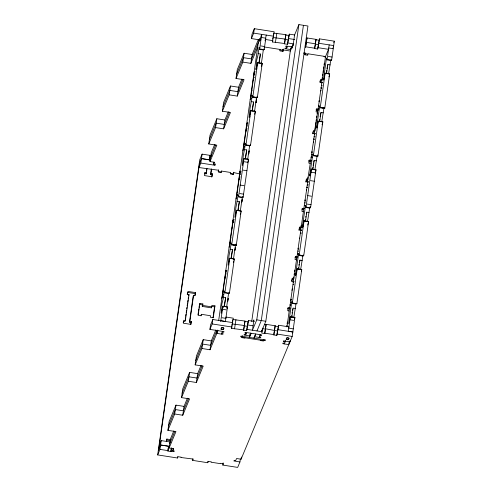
<?xml version="1.0" encoding="UTF-8"?>
<svg xmlns="http://www.w3.org/2000/svg" width="492" height="492" viewBox="0 0 492 492"><rect width="100%" height="100%" fill="white"/><g stroke="black" fill="none" stroke-linecap="round" stroke-linejoin="round"><path stroke-width="0.74" d="M224.124 306.516L225.668 297.562L223.399 297.211C223.602 299.819 219.34 307.894 223.436 307.777M230.969 258.558L232.507 249.604L230.244 249.253L229.032 255.569L228.042 265.2L229.801 258.214L234.333 258.921L229.426 293.207L229.161 292.445M237.814 210.607L239.352 201.652L237.089 201.302L235.877 207.612L234.887 217.249L236.646 210.262L241.172 210.97L236.289 245.219L232.482 244.659M245.194 158.885L246.732 149.931L244.469 149.58L243.257 155.89L242.267 165.527L244.026 158.541L248.552 159.248L243.116 197.298L242.851 196.536M252.039 110.934L253.577 101.979L251.314 101.629L250.096 107.939L249.112 117.57L250.871 110.589L255.397 111.297L250.496 145.577L250.231 144.814M258.878 62.976L260.422 54.022L258.159 53.671C258.251 55.953 254.524 64.267 257.814 64.181M291.559 317.039L291.719 315.63M298.404 269.081L298.564 267.679M293.822 317.426L296.079 303.441M300.661 269.475L302.924 255.489M307.506 221.517L309.819 207.237M314.886 169.802L317.149 155.816M321.731 121.844L323.994 107.859M328.576 73.892L330.839 59.907M305.317 220.465L305.403 219.721M312.697 168.75L312.894 167.194M319.542 120.792L319.738 119.236M263.915 48.905L264.167 49.667L265.834 38.173M288.755 328.158L290.391 316.694L294.917 317.401L292.199 336.43L241.086 459.214L236.56 458.507L235.693 460.58L234.186 460.346L233.915 460.998L239.948 461.945L240.373 458.993M326.473 72.096L326.7 70.43M292.34 303.01L296.873 303.693L301.762 269.444L297.236 268.737L295.477 275.723L295.501 275.059L298.656 253.546L299.161 255.065L303.718 255.742L308.607 221.492L304.081 220.785L302.322 227.765L302.346 227.107L305.501 205.588L306.006 207.114L310.563 207.784L315.987 169.771L311.461 169.063L309.683 176.031L309.726 175.386L312.881 153.873L313.386 155.392L317.943 156.069L322.832 121.819L318.299 121.112L316.528 128.074L316.547 127.668L319.726 105.915L320.255 107.41L325.144 73.154L329.677 73.861L324.775 108.135M331.35 59.427L331.614 60.19L334.332 41.174L319.486 38.856L317.678 49.022L314.659 48.554L316.061 39.366L307.002 37.952L305.6 47.14L307.002 37.952M256.683 64.003L255.957 69.618L257.716 62.638L262.242 63.339L257.353 97.588L253.552 97.035M332.512 48.579L328.736 47.988L327.1 59.452L326.565 57.964L326.307 59.2L323.385 80.141L325.144 73.154M306.135 179.801L307.648 180.041L308.072 177.04M307.648 180.041L310.292 163.307L308.779 163.073L309.204 160.121L311.467 160.472M239.948 461.945L237.679 467.4L222.833 465.081L223.38 463.772L220.361 463.304L220.225 463.63L211.166 462.216L211.302 461.89L208.282 461.416L207.735 462.726L192.643 460.371L193.184 459.061L180.97 457.505L181.111 457.179L178.092 456.705L177.544 458.015L157.668 454.916L199.801 159.66L202.107 154.125L210.158 155.38L209.358 160.214L210.158 155.38M158.707 449.503L199.58 163.104M170.841 442.105L161.204 440.598L160.57 445.026L169.469 446.416M221.185 172.052L218.165 171.579L218.706 170.269L198.946 167.532L200.81 163.061L201.443 158.633L210.342 160.017M157.668 454.916L159.968 449.381L160.601 444.952L168.651 446.207L167.852 451.041L170.872 451.515L171.431 448.23M199.168 164.088L201.474 158.553L202.107 154.125M171.007 451.182L174.027 451.656L174.303 451.004L172.79 450.764L173.651 448.692L169.125 447.984L175.939 431.613L167.889 430.359L169.156 421.496L175.97 405.125L184.02 406.386L187.427 398.2M183.221 322.727L183.43 321.251L184.937 321.485L185.349 320.501L189.039 294.622L187.532 294.382L187.95 291.43L195.502 292.611L195.078 295.563L193.571 295.329L193.159 296.307L189.469 322.192L190.976 322.426L191.388 321.442L189.875 321.208L189.469 322.192M187.231 294.628L187.44 293.152M200.81 163.061L214.899 165.257L215.17 164.605L213.663 164.365L214.524 162.292L209.998 161.585L216.812 145.214L208.762 143.959L210.023 135.103L216.837 118.732L224.893 119.986L228.3 111.801M166.567 441.275L166.886 439.061L170.662 439.651M207.021 168.621L206.419 172.877L204.906 172.637L204.487 175.589L212.034 176.769L212.452 173.817L210.945 173.578L210.533 174.562L212.046 174.801L212.452 173.817M185.256 319.265L185.466 317.789M185.675 316.307L185.994 314.087M186.204 312.611L186.523 310.39M186.732 308.914L186.942 307.432M187.157 305.956L187.47 303.736M187.686 302.26L187.999 300.04M188.208 298.558L188.424 297.082M204.906 172.637L204.5 173.621L206.007 173.854L206.209 172.44M206.412 171.019L206.615 169.599M167.852 451.041L168.381 447.351M169.125 447.984L170.392 439.128L173.799 430.943M209.998 161.585L211.259 152.729L214.666 144.543M167.889 430.359L174.703 413.987L175.97 405.125M208.762 143.959L215.576 127.588L216.837 118.732M170.872 451.515L171.4 447.825M210.533 174.562L211.345 168.885M189.875 321.208L193.571 295.329M210.945 173.578L211.554 169.322M190.662 324.64L190.976 322.426M194.777 295.809L195.502 292.611M211.732 177.015L212.046 174.801M172.79 450.764L173.11 448.55M213.663 164.365L213.977 162.151M191.388 321.442L190.964 324.394L183.418 323.219L183.836 320.267L185.349 320.501M174.703 413.987L182.753 415.242L189.568 398.871L181.517 397.616L182.784 388.754L189.598 372.382L197.649 373.643L201.056 365.458M215.576 127.588L223.626 128.843L230.44 112.471L222.39 111.217L223.651 102.361L230.471 85.989L238.522 87.244L241.929 79.058M214.899 165.257L215.109 163.781M182.753 415.242L184.02 406.386M223.626 128.843L224.893 119.986M181.517 397.616L188.331 381.245L189.598 372.382M222.39 111.217L229.204 94.845L230.471 85.989M177.544 458.015L177.753 456.539M197.981 314.818L198.294 312.605M198.504 311.128L198.823 308.914M199.032 307.438L199.242 305.962M218.676 169.857L218.362 172.071L221.246 172.526L221.462 171.05L230.65 172.483L230.44 173.959L233.46 174.426L233.774 172.212M199.863 303.502L198.178 315.311L201.197 315.784L201.406 314.308L210.465 315.723L210.256 317.199L213.276 317.666L214.961 305.858L211.941 305.384L211.32 307.844L202.261 306.43L202.882 303.97L199.863 303.502L199.457 304.48L202.476 304.954M202.261 306.43L202.882 303.97M188.331 381.245L196.382 382.499L203.202 366.128L195.146 364.873L196.413 356.011L203.227 339.64L211.277 340.901L215.822 329.984M229.204 94.845L237.255 96.1L244.069 79.729L236.019 78.474L237.285 69.618L244.1 53.247L252.15 54.501L258.398 39.495M196.382 382.499L197.649 373.643M237.255 96.1L238.522 87.244M195.146 364.873L201.96 348.502L203.227 339.64M236.019 78.474L242.833 62.103L244.1 53.247M211.32 307.844L211.529 306.368L214.549 306.842L214.961 305.858M222.224 332.02L223.731 332.254L224.001 331.596L209.912 329.4L210.545 324.972L212.815 319.511L232.691 322.617M260.317 39.963L251.418 38.573L252.052 34.145L254.321 28.684L274.198 31.789L272.39 41.955L284.604 43.511L285.864 34.655L273.65 33.099M233.153 174.672L233.368 173.196M192.643 460.371L192.852 458.895M212.968 317.912L214.549 306.842M209.912 329.4L212.187 323.945L212.815 319.511M251.418 38.573L253.688 33.118L254.321 28.684M201.96 348.502L210.016 349.757L211.277 340.901M242.833 62.103L250.883 63.357L252.15 54.501M217.304 330.064L216.831 333.385L222.87 334.326L223.14 333.674L221.634 333.435M218.706 320.261L258.774 39.458M222.212 297.463L226.006 270.889M229.518 246.283L233.306 219.709M236.388 198.055L240.182 171.487L239.77 172.464L240.348 171.142L241.105 171.259M243.282 149.832L247.07 123.258M250.582 98.658L254.376 72.084M223.005 292.033L223.565 288.749L223.429 289.081M226.917 270.661L226.16 270.545L225.607 273.823L226.357 273.939M230.846 243.103L230.096 242.987L229.106 247.267M232.907 222.642L233.466 219.364L234.223 219.481M237.734 194.881L236.978 194.758L235.975 199.039M239.788 174.42L240.348 171.142M244.616 146.653L243.86 146.536L242.87 150.816M246.67 126.198L247.23 122.914L247.986 123.031M250.176 99.636L251.16 95.356L251.916 95.473M253.977 75.018L254.536 71.74L255.287 71.857M259.481 39.809L259.266 41.285L259.997 38.554L260.754 38.671M259.997 38.554L259.788 40.03L261.75 34.354L259.659 48.948M221.929 307.543L221.197 313.152L222.956 306.172L227.488 306.879L225.853 318.342L222.077 317.752M223.399 297.211L224.383 290.975L224.912 292.469L229.801 258.214M230.244 249.253L231.222 243.023L231.726 244.542M237.089 201.302L238.067 195.066L238.571 196.591M244.469 149.58L245.447 143.35L245.951 144.869M251.314 101.629L252.291 95.393L252.796 96.918M258.159 53.671L259.106 47.521L259.893 47.558M220.398 321.171L220.385 320.962M220.717 321.135L222.956 306.172M236.646 210.262L231.75 244.53L236.289 245.219M243.128 197.267L238.583 196.591L244.026 158.541M250.871 110.589L245.975 144.857L250.508 145.546M252.814 96.906L257.716 62.638M224.389 306.516L225.668 297.562M231.234 258.564L232.507 249.604M238.073 210.607L239.352 201.652M245.453 158.891L246.732 149.931M252.298 110.934L253.577 101.979M259.143 62.982L260.422 54.022M226.56 307.512L228.651 292.918M233.448 259.241L235.545 244.672M240.25 211.603L242.335 197.009M247.673 159.568L249.715 145.294M254.518 111.61L256.609 97.041M261.313 63.972L263.404 49.384M227.525 301.602L228.251 298.404L227.833 301.356M234.832 250.422L235.041 248.946M241.701 202.194L241.91 200.718M248.595 153.971L248.804 152.495M255.895 102.797L256.215 100.583M235.133 250.176L235.557 247.224L235.145 248.208M242.002 201.954L242.427 199.002L242.015 199.98M248.897 153.732L249.321 150.773L248.909 151.757M256.203 102.551L256.621 99.599M265.065 40.879L266.277 35.061M207.735 462.726L207.95 461.25M232.784 319.499L244.998 321.055L243.731 329.911L231.517 328.355L231.726 326.879M231.941 325.403L232.15 323.927L244.364 325.483L244.229 325.809L247.248 326.282L247.79 324.972L253.072 325.796M232.464 321.713L232.673 320.237M272.39 41.955L272.599 40.479M272.808 39.003L273.023 37.527L285.237 39.083L285.096 39.409L288.115 39.883L288.663 38.573L294.702 39.514M273.337 35.313L273.546 33.837M231.517 328.355L233.325 318.189L226.031 317.045L225.398 321.479L220.877 320.747M234.536 328.822L235.939 319.64M275.409 42.429L276.805 33.241M264.093 46.937L280.243 49.458L280.028 50.934L283.048 51.408L283.367 49.188M222.833 465.081L223.153 462.867M282.746 51.648L283.06 49.434M242.328 335.507L242.113 336.983L240.606 336.743L240.877 336.091L265.539 339.941L265.262 340.593L263.755 340.359M282.734 51.242L283.195 49.108M254.462 321.485L248.423 320.544L246.615 330.71L243.595 330.237L244.998 321.055M261.713 330.163L261.504 331.639L265.815 321.27L307.955 26.014L298.896 24.6L294.579 34.969L289.296 34.145L287.488 44.311L284.468 43.837L285.864 34.655M250.459 333.053L250.034 336.011L243.995 335.064L244.272 334.412L245.779 334.646L245.988 333.17M291.325 46.66L290.907 49.612L284.868 48.671L285.139 48.013L286.651 48.247L286.861 46.771M246.615 330.71L248.423 320.544M287.488 44.311L289.296 34.145M249.653 335.95L249.868 334.474M251.726 321.448L290.71 48.259M292.15 46.143L291.83 48.357L293.041 44.483L292.832 45.959L293.103 45.301L294.579 34.969M253.644 320.544L253.921 319.892L252.445 330.224L256.762 319.855L298.896 24.6M241.086 459.214L241.406 457M303.423 25.307L261.289 320.563L256.972 330.932M292.414 332.998L292.838 331.977L288.312 331.27L288.933 326.86L278.62 325.255L276.805 335.421L273.786 334.947L275.188 325.766L266.129 324.351L264.733 333.539L261.713 333.066L262.783 328.066M264.733 333.539L266.129 324.351M305.003 52.564L304.689 54.784L307.709 55.252L307.918 53.776L325.532 56.525L322.229 79.655L321.823 80.633L320.31 80.399L319.997 82.613M273.786 334.947L275.188 325.766M314.659 48.554L316.061 39.366M276.805 335.421L278.62 325.255M317.678 49.022L319.486 38.856M291.627 281.418L291.836 279.942M298.927 230.244L299.136 228.768M305.821 182.022L306.03 180.539M312.691 133.793L312.906 132.317M290.403 308.103L288.134 307.746L287.715 310.698L289.222 310.938L286.99 326.602M297.703 256.922L295.44 256.572L295.015 259.524L296.528 259.758L293.859 278.46L292.346 278.226L291.928 281.178L294.191 281.529M304.597 208.7L302.334 208.35L301.91 211.302L303.423 211.535L301.166 227.279L300.753 228.263L299.247 228.03M318.773 109.298L316.51 108.941L316.085 111.893L317.598 112.133L314.929 130.829L314.517 131.813L313.01 131.579M285.335 340.359L285.126 341.835L283.613 341.596L283.718 340.858M300.753 228.263L301.184 225.262M286.688 326.842L286.897 325.347M287.113 323.859L287.389 322.051M288.945 311.135L290.225 304.683L290.089 305.015L290.84 305.132M293.829 276.91L293.048 282.377L293.595 281.067L291.971 290.434M294.093 274.954L294.327 273.429M294.61 271.443L294.806 270.071M296.239 260.01L297.525 253.509L298.281 253.626M300.452 230.52L300.833 227.814M303.152 211.572L304.407 205.281L305.163 205.404M307.334 182.298L307.715 179.586M310.034 163.35L311.288 157.059L312.045 157.176M314.216 134.064L315.397 125.798M315.581 124.494L315.925 122.071M316.067 121.075L316.264 119.71M316.553 117.662L316.774 116.106M317.094 113.873L318.595 105.878L319.351 105.995M321.522 82.84L322.248 77.65M322.567 75.411L322.777 73.923M322.992 72.429L323.293 70.467M323.496 69.009L323.81 66.826M324.056 64.969L324.271 63.474M290.089 305.015L290.993 299.271L291.75 299.388M298.146 253.952L297.389 253.835L298.3 248.097L298.164 248.423M301.651 230.004L300.895 229.887L299.567 238.583M305.028 205.73L304.271 205.613L305.181 199.869L305.046 200.195A1.15 1.119 22.6 0 0 305.255 201.05M305.034 200.219L307.008 187.077L306.873 187.403L307.629 187.52M306.873 187.403L307.783 181.665L308.533 181.782M311.91 157.502L311.153 157.385L312.063 151.647L311.633 152.643M314.511 139.297L313.755 139.181L313.89 138.849L311.91 151.991A1.15 1.119 22.6 0 0 312.125 152.827M313.755 139.181L314.665 133.437L315.415 133.553M319.216 106.327L318.459 106.21L319.369 100.466L318.939 101.469M321.811 88.117L321.055 88L321.196 87.674L319.21 100.811A1.15 1.119 22.6 0 0 319.591 101.819M321.055 88L321.965 82.262L322.721 82.379M292.346 302.992L297.236 268.737M299.191 255.034L304.081 220.785M306.036 207.083L311.461 169.063M313.416 155.361L318.299 121.112M325.12 57.509L328.539 49.323L329.185 44.877M291.817 317.039L293.097 308.084L295.366 308.435M298.662 269.087L299.942 260.127L302.205 260.483M305.507 221.129L306.787 212.175L309.05 212.526M312.887 169.414L314.167 160.453L316.43 160.81M319.732 121.456L321.012 112.502L323.275 112.852M326.577 73.505L327.85 64.544L330.12 64.901M289.105 342.401L288.792 344.615L282.752 343.668L283.023 343.016L284.536 343.25M289.929 341.885L290.145 340.39M332.863 48.585L332.967 47.847M313.146 165.466L313.435 163.756M305.766 217.187L305.907 216.314M298.921 265.139L299.062 264.272M292.082 313.09L292.223 312.223M326.977 68.689L327.266 67.06M320.132 116.641L320.274 115.805M299.351 262.642L299.942 260.127M292.512 310.593L292.906 308.736M327.408 66.34L327.85 64.544M320.563 114.298L321.012 112.502M313.718 162.249L314.167 160.453M306.338 213.971L306.787 212.175M261.492 66.328L262.242 63.339M254.647 114.279L255.397 111.297M247.66 162.803L248.552 159.248M240.28 214.518L240.563 213.387M240.846 212.255L241.172 210.97M233.436 262.476L233.718 261.344M234.001 260.213L234.333 258.921M227.015 308.73L227.488 306.879M328.92 76.85L329.203 75.719M329.345 75.153L329.677 73.861M322.082 124.802L322.358 123.67M322.5 123.105L322.832 121.819M315.095 173.325L315.987 169.771M307.715 225.041L308.14 223.343M308.275 222.778L308.607 221.492M301.295 271.301L301.762 269.444M290.378 316.719L288.62 323.656L291.811 301.498L292.316 303.023M294.45 319.253L294.917 317.401M311.411 169.223L312.918 169.457M209.389 139.531L216.209 123.16L224.26 124.415L229.37 112.139M223.024 106.789L229.838 90.417L237.888 91.672L242.999 79.39M236.652 74.046L243.466 57.675L251.517 58.929L258.331 42.558M210.631 157.157L215.742 144.882M250.883 63.357L257.703 46.986M206.007 173.854L206.419 172.877M253.97 73.068L254.536 71.74M253.202 80.43L253.761 77.152L253.626 77.478L254.376 77.595M251.799 90.27L251.935 89.944L251.375 93.228M251.025 95.688L251.16 95.356M221.049 172.028L221.462 171.05M246.664 124.242L247.23 122.914M245.902 131.61L246.455 128.326L246.32 128.658L247.076 128.775M279.831 50.442L280.243 49.458M284.468 43.837L284.604 43.511M244.493 141.45L244.629 141.124L244.075 144.402M243.86 146.536L243.725 146.862L244.475 146.979M286.651 48.247L287.242 46.832L285.729 46.592L286.006 45.941L292.795 46.998M290.907 49.612L290.317 51.033L281.75 49.692L281.479 50.35L282.986 50.584M188.633 295.6L189.039 294.622M239.02 179.832L239.573 176.554L239.438 176.88L240.194 176.997M237.611 189.672L237.747 189.346L237.193 192.63M236.978 194.758L236.843 195.09L237.593 195.207M306.233 42.712L306.368 42.38L315.427 43.794L315.292 44.12L318.312 44.594L318.859 43.284L333.711 45.584L333.287 46.599M232.9 220.693L233.466 219.364M232.556 225.108L232.691 224.776L232.138 228.06M304.376 54.618L304.628 53.96L306.135 54.194L306.405 53.542L303.459 53.081M230.73 237.9L230.865 237.575L230.311 240.852M307.506 54.76L307.918 53.776M230.096 242.987L229.961 243.312L230.711 243.429M201 315.286L201.406 314.308M225.594 271.873L226.16 270.545M225.256 276.283L225.391 275.957L224.832 279.235M159.34 445.076L161.204 440.598M158.301 450.488L160.601 444.952M168.522 425.931L175.337 409.559L183.387 410.814L188.498 398.532M182.151 393.188L188.965 376.817L197.015 378.071L202.126 365.79M195.779 360.439L202.593 344.068L210.644 345.329L216.892 330.323M221.806 298.441L222.79 294.161L222.655 294.493L223.411 294.61M166.886 439.061L166.474 440.045L170.25 440.629M333.767 42.533L334.332 41.174M319.948 81.561L320.532 80.147M168.485 446.613L168.651 446.207M169.758 443.556L174.869 431.275M210.016 349.757L217.974 330.636M321.694 82.914L321.965 82.262M221.025 329.099C220.453 326.596 225.754 327.432 223.251 329.492C221.769 329.917 219.02 328.416 223.3 329.431M221.369 334.068L222.501 331.344M316.51 108.941L316.098 109.925L318.361 110.276M318.459 106.21L318.595 105.878M314.388 134.095L314.665 133.437M309.204 160.121L308.798 161.105L311.061 161.456M311.153 157.385L311.288 157.059M243.595 330.237L243.731 329.911M242.39 336.325L241.867 337.641L244.887 338.109L245.022 337.783M307.506 182.317L307.783 181.665M245.779 334.646L246.369 333.225L244.862 332.992L245.133 332.34L261.738 334.929L261.467 335.587L259.954 335.347M302.334 208.35L301.922 209.328L303.435 209.567M249.444 337.426L251.172 333.281M304.271 205.613L304.407 205.281M254.567 336.712L253.977 338.133L255.699 333.988L254.567 336.712L260.6 337.66L260.877 337.002L259.364 336.768M300.624 230.545L300.895 229.887M259.093 337.42L260.231 334.695M260.619 340.218L260.483 340.544L263.503 341.017L264.026 339.701M295.44 256.572L295.028 257.556L297.297 257.906M297.389 253.835L297.525 253.509M292.346 278.226L291.94 279.204L293.447 279.444L293.859 278.46M290.452 300.581L290.993 299.271M288.134 307.746L287.728 308.73L289.235 308.964M283.613 341.596L283.89 340.944L289.936 341.866M284.271 343.89L285.409 341.159M286.19 339.271C285.637 336.7 291.049 337.684 288.343 339.701C286.793 339.997 284.302 338.625 288.46 339.621M264.192 49.655L259.671 48.929M229.432 293.195L224.912 292.469M285.729 34.981L288.749 35.455M315.925 39.692L318.945 40.166M253.688 33.118L273.564 36.217M261.111 35.879L261.867 35.996M261.307 37.466L265.077 38.056M265.637 39.508L272.931 40.645M288.029 43.001L293.312 43.825M318.226 47.712L328.539 49.323M260.065 39.372L260.815 39.495M305.735 46.814L314.794 48.222M259.542 40.633L260.293 40.75M260.871 45.934L264.641 46.525M328.299 56.457L332.075 57.047M323.896 56.617L325.403 56.857M327.1 59.452L331.633 60.159M259.542 49.36L263.318 49.95M326.977 59.883L330.747 60.473M257.667 62.791L261.443 63.382M325.095 73.314L328.871 73.898M256.049 68.431L256.806 68.554M323.484 78.954L324.234 79.077M322.229 79.655L320.722 79.415L320.298 82.367L321.811 82.607M254.112 74.692L254.868 74.809M321.547 85.214L322.297 85.331M252.827 96.887L257.353 97.588M320.255 107.41L324.788 108.111M320.981 107.557L324.757 108.148L324.505 107.385M252.697 97.318L256.473 97.902M320.132 107.834L323.908 108.425M250.742 98.308L251.498 98.431M318.176 108.83L318.927 108.953M250.822 110.743L254.598 111.333M319.007 121.383L321.276 121.739M249.204 116.389L249.961 116.506M316.639 126.911L317.395 127.028M314.929 130.829L313.416 130.595L312.998 133.547L315.261 133.904M246.806 125.866L247.562 125.983M314.24 136.389L314.997 136.505M314.105 136.715L314.862 136.838M311.645 154.599L312.395 154.716M245.859 145.269L249.628 145.86M313.287 155.792L317.063 156.382M244.733 158.818L246.996 159.168M314.431 169.691L315.188 169.808M209.992 155.786L211.498 156.019M243.583 161.659L247.353 162.243M311.012 172.182L314.788 172.766M309.794 174.863L310.55 174.986M201.474 158.553L209.524 159.808M308.053 179.057L306.547 178.824L306.122 181.776L308.392 182.126M243.146 170.127L246.916 170.718M310.575 180.65L314.351 181.234M239.586 173.873L233.805 172.624L233.263 173.934L230.244 173.461M239.924 174.094L240.68 174.211M307.359 184.617L308.115 184.734M307.223 184.943L307.98 185.06M240.237 185.09L244.014 185.681M307.672 195.613L311.442 196.203M304.763 202.821L305.514 202.938M239.801 193.559L243.577 194.149M307.236 204.082L311.005 204.672M238.472 196.991L242.248 197.575M305.907 207.513L309.683 208.098M236.597 210.416L240.373 211.007M304.031 220.939L307.801 221.529M302.414 226.584L303.17 226.701M301.166 227.279L299.653 227.046L299.234 229.998L301.498 230.348M233.042 222.316L233.798 222.433M300.477 232.839L301.233 232.956M300.341 233.165L301.098 233.288M297.875 251.049L298.632 251.166M299.917 255.182L303.687 255.772L303.435 255.01M231.634 244.942L235.404 245.533M299.062 255.465L302.838 256.055M229.752 258.374L233.528 258.964M297.943 269.013L300.206 269.364M293.035 284.345L293.792 284.462M223.14 291.701L223.897 291.824M290.575 302.223L291.332 302.34M290.44 302.555L291.19 302.672M224.789 292.9L228.565 293.484M292.223 303.423L295.993 304.007M187.544 292.414L195.09 293.595M222.913 306.325L225.933 306.799M290.341 316.848L294.118 317.438M202.673 305.446L211.732 306.86M222.513 309.284L226.289 309.874M289.948 319.806L293.718 320.397M256.762 319.855L265.815 321.27M244.856 321.381L247.876 321.854M264.487 324.443L265.994 324.677M275.053 326.091L278.072 326.565M289.511 328.275L293.281 328.865M292.832 332.002L277.986 329.683L277.439 330.993L265.495 328.779L265.36 329.105L262.341 328.638M212.187 323.945L232.064 327.045M247.156 329.4L262.254 331.756M277.353 334.111L292.199 336.43M264.868 333.207L273.927 334.622M221.603 327.715L223.866 328.066M286.768 337.881L289.032 338.238M241.978 337.309L263.638 340.692M159.968 449.381L168.024 450.635M317.537 154.955L317.912 156.099M259.641 48.96L259.136 47.441M310.157 206.677L310.532 207.821M257.07 96.862L257.322 97.625M296.719 303.349L296.848 303.73M235.877 244.106L236.258 245.25M320.618 90.971A1.15 1.119 22.6 0 1 321.061 90.239M313.312 142.151A1.15 1.119 22.6 0 1 313.582 141.573M298.361 249.278A1.15 1.119 22.6 0 1 298.14 248.442L299.548 238.602A1.15 1.119 22.6 0 1 299.819 238.023M291.061 300.452A1.15 1.119 22.6 0 1 290.84 299.616L292.242 289.776A1.15 1.119 22.6 0 1 292.512 289.198M292.685 289.044A1.15 1.119 22.6 0 1 292.888 288.927M306.442 190.373A1.15 1.119 22.6 0 1 306.713 189.801"/></g></svg>
